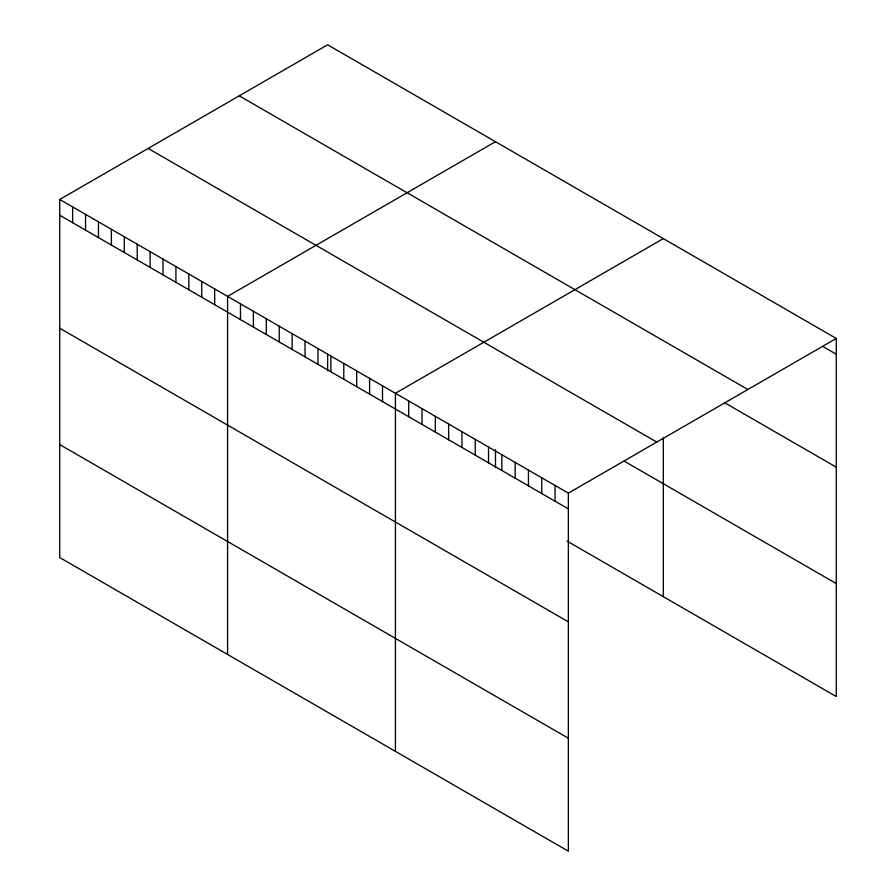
<?xml version="1.0" encoding="UTF-8"?>
<svg xmlns="http://www.w3.org/2000/svg" width="896" height="896" viewBox="0 0 896 896"><rect width="100%" height="100%" fill="white"/><g stroke="black" fill="none" stroke-linecap="round" stroke-linejoin="round"><path stroke-width="1.34" d="M59.73 199.472L568.366 493.136L568.366 851.2L59.73 557.547L59.73 199.472L327.634 44.8L836.27 338.453L836.27 696.528L567.09 541.106M495.488 141.702L227.573 296.386L227.573 654.45M663.331 238.616L395.427 393.288L395.427 751.352M568.366 493.136L836.27 338.453M822.965 346.539L836.27 354.222M239.232 95.838L747.858 389.502M725.01 402.942L836.27 467.174M148.142 148.434L656.768 442.086M624.602 461.362L836.27 583.565M59.73 215.242L568.366 508.894M59.73 328.205L568.366 621.858M59.73 444.584L568.366 738.237M663.331 437.427L663.331 596.68M555.061 485.453L555.061 501.211M541.755 477.77L541.755 493.539M528.45 470.098L528.45 485.856M515.155 462.414L515.155 478.173M501.85 454.731L501.85 470.49M495.488 449.714L495.488 467.678M488.544 447.048L488.544 462.818M475.238 439.376L475.238 455.134M461.944 431.693L461.944 447.451M448.638 424.01L448.638 439.779M435.333 416.326L435.333 432.096M422.027 408.654L422.027 424.413M408.733 400.971L408.733 416.73M382.514 385.84L382.514 401.598M369.6 378.381L369.6 394.139M356.686 370.922L356.686 386.691M343.784 363.474L343.784 379.232M330.87 356.014L330.87 371.784M327.634 354.088L327.634 370.776M317.957 348.566L317.957 364.325M305.043 341.107L305.043 356.877M292.13 333.659L292.13 349.418M279.227 326.2L279.227 341.958M266.314 318.752L266.314 334.51M253.4 311.293L253.4 327.051M240.486 303.834L240.486 319.603M214.67 288.926L214.67 304.696M201.757 281.478L201.757 297.237M188.843 274.019L188.843 289.778M175.93 266.571L175.93 282.33M163.016 259.112L163.016 274.87M150.114 251.653L150.114 267.422M137.2 244.205L137.2 259.963M124.286 236.746L124.286 252.515M111.373 229.298L111.373 245.056M98.459 221.838L98.459 237.597M85.546 214.39L85.546 230.149M72.643 206.931L72.643 222.69"/></g></svg>
